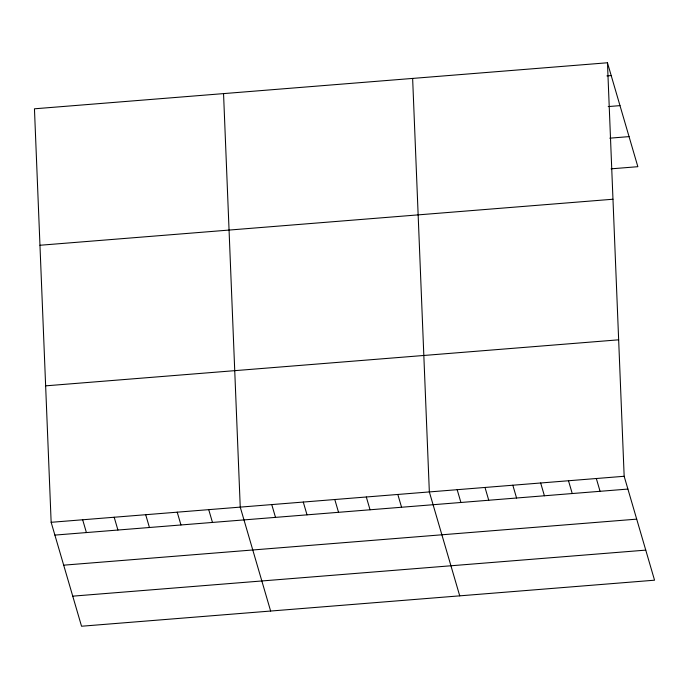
<?xml version="1.0" encoding="UTF-8"?>
<svg xmlns="http://www.w3.org/2000/svg" width="689" height="689" viewBox="0 0 689 689"><rect width="100%" height="100%" fill="white"/><g stroke="black" fill="none" stroke-linecap="round" stroke-linejoin="round"><path stroke-width="1.03" d="M607.457 62.768L34.45 108.802L51.15 522.305L81.543 626.232L654.55 580.198L624.165 476.28L607.457 62.768L637.85 166.695L611.083 168.839M606.914 75.902L611.195 75.557M608.215 106.58L619.988 105.632M609.782 138.17L629.048 136.62M39.962 245.258L612.969 199.233M45.638 385.849L618.653 339.823M51.15 522.305L624.165 476.28M54.896 535.095L627.903 489.069M63.689 565.169L636.696 519.144M72.75 596.157L645.757 550.123M596.329 478.519L600.067 491.3M568.494 480.75L572.24 493.539M540.667 482.989L544.405 495.77M512.831 485.22L516.569 498.009M485.004 487.459L488.742 500.248M457.169 489.69L460.907 502.479M459.727 595.847L429.342 491.929L412.633 78.417M397.82 494.461L401.566 507.25M366.307 496.993L370.045 509.782M334.794 499.525L338.532 512.306M303.281 502.057L307.018 514.838M271.759 504.589L275.497 517.37M270.631 611.04L240.246 507.121L223.546 93.609M208.733 509.653L212.47 522.434M177.219 512.177L180.957 524.966M145.698 514.709L149.435 527.498M114.185 517.241L117.922 530.03M82.671 519.773L86.409 532.563"/></g></svg>
